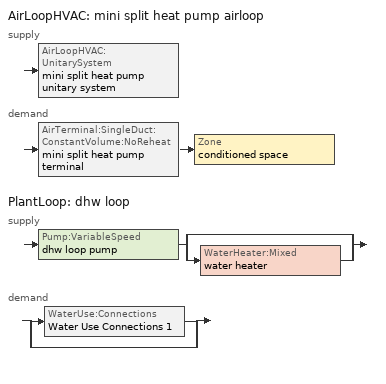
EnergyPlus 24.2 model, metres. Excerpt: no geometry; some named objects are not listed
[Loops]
AirLoopHVAC 'mini split heat pump airloop'
 supply: AirLoopHVAC:UnitarySystem 'mini split heat pump unitary system'
 demand: AirTerminal:SingleDuct:ConstantVolume:NoReheat 'mini split heat pump terminal' > Zone 'conditioned space'
PlantLoop 'dhw loop'
 supply: Pump:VariableSpeed 'dhw loop pump' > split
  | bypass
  | WaterHeater:Mixed 'water heater'
 demand: split
  | WaterUse:Connections 'Water Use Connections 1'
  | bypass
[ZoneControl:Thermostat]
conditioned space Thermostat: Zone or ZoneList=conditioned space; Control Type Schedule=conditioned space Thermostat Schedule; Control 1=conditioned space temperature setpoint; Temperature Difference Between Cutout And Setpoint {deltaC}=0
[ThermostatSetpoint:DualSetpoint]
conditioned space temperature setpoint: Heating Setpoint Temperature Schedule=heating setpoint; Cooling Setpoint Temperature Schedule=cooling setpoint
[AirLoopHVAC:UnitarySystem] Control Type=Load; Controlling Zone or Thermostat Location=conditioned space; Dehumidification Control Type=None; Availability Schedule=Always On Discrete; Fan Placement=BlowThrough; DX Heating Coil Sizing Ratio=1; Use DOAS DX Cooling Coil=No; Minimum Supply Air Temperature {C}=2; Latent Load Control=SensibleOnlyLoadControl; Heating Supply Air Flow Rate Method=SupplyAirFlowRate; No Load Supply Air Flow Rate Method=SupplyAirFlowRate; No Load Supply Air Flow Rate {m3/s}=0; No Load Supply Air Flow Rate Control Set To Low Speed=Yes; Maximum Supply Air Temperature {C}=48.8889; Maximum Outdoor Dry-Bulb Temperature for Supplemental Heater Operation {C}=21; Ancillary On-Cycle Electric Power {W}=0; Ancillary Off-Cycle Electric Power {W}=0
Name | Supply Fan | Supply Air Fan Operating Mode Schedule | Heating Coil | Cooling Supply Air Flow Rate Method | Heating Supply Air Flow Rate {m3/s} | Cooling Coil | Cooling Supply Air Flow Rate {m3/s} | Design Specification Multispeed Object
unit heater unitary system | unit heater supply fan | unit heater auto fan schedule | unit heater htg coil | None | 0.00141584
mini split heat pump unitary system | mini split heat pump supply fan | mini split heat pump auto fan schedule | mini split heat pump htg coil | SupplyAirFlowRate | 0.235974 | mini split heat pump clg coil | 0.235974 | Unitary System Performance Multispeed 1
[Fan:SystemModel] Availability Schedule=Always On Discrete; Speed Control Method=Discrete; Electric Power Minimum Flow Rate Fraction=0.2; Design Pressure Rise {Pa}=500; Motor Efficiency=1; Motor In Air Stream Fraction=1; Design Electric Power Consumption {W}=Autosize; Design Power Sizing Method=PowerPerFlow; Electric Power Per Unit Flow Rate Per Unit Pressure {W/((m3/s)-Pa)}=1.66667; Fan Total Efficiency=0.7; Motor Loss Radiative Fraction=0
Name | Design Maximum Air Flow Rate {m3/s} | Electric Power Per Unit Flow Rate {W/(m3/s)} | Number of Speeds | Speed Flow Fraction 1 | Speed Electric Power Fraction 1 | Speed Flow Fraction 2 | Speed Electric Power Fraction 2 | Speed Flow Fraction 3 | Speed Electric Power Fraction 3 | Speed Flow Fraction 4 | Speed Electric Power Fraction 4
unit heater supply fan | 0.00141584 | 1e-06 | 1 | 1 | 1
mini split heat pump supply fan | 0.290608 | 148.322 | 4 | 0.20706 | 0.00888 | 0.252 | 0.016 | 0.812 | 0.53539 | 1 | 1
[Coil:Heating:Fuel]
unit heater htg coil: Availability Schedule=Always On Discrete; Fuel Type=Propane; Burner Efficiency=0.3; Nominal Capacity {W}=0.293071; On Cycle Parasitic Electric Load {W}=0; Off Cycle Parasitic Fuel Load {W}=0
[ZoneHVAC:Baseboard:Convective:Electric]
electric baseboard: Availability Schedule=Always On Discrete; Heating Design Capacity {W}=12931.2; Efficiency=1
[AirTerminal:SingleDuct:ConstantVolume:NoReheat]
mini split heat pump terminal: Availability Schedule=Always On Discrete; Maximum Air Flow Rate {m3/s}=0.235974
[Zone equipment]
conditioned space: unit heater unitary system, electric baseboard, mini split heat pump terminal
[AirLoopHVAC]
mini split heat pump airloop: Design Supply Air Flow Rate {m3/s}=0.235974; Design Return Air Flow Fraction of Supply Air Flow=1
[Sizing:System]
mini split heat pump airloop: Type of Load to Size On=Sensible; Design Outdoor Air Flow Rate {m3/s}=Autosize; Central Heating Maximum System Air Flow Ratio=0.3; Preheat Design Temperature {C}=7; Preheat Design Humidity Ratio {kgWater/kgDryAir}=0.008; Precool Design Temperature {C}=12.8; Precool Design Humidity Ratio {kgWater/kgDryAir}=0.008; Central Cooling Design Supply Air Temperature {C}=12.8; Central Heating Design Supply Air Temperature {C}=16.7; Type of Zone Sum to Use=NonCoincident; 100% Outdoor Air in Cooling=Yes; 100% Outdoor Air in Heating=Yes; Central Cooling Design Supply Air Humidity Ratio {kgWater/kgDryAir}=0.0085; Central Heating Design Supply Air Humidity Ratio {kgWater/kgDryAir}=0.008; Cooling Supply Air Flow Rate Method=DesignDay; Cooling Supply Air Flow Rate {m3/s}=0; Cooling Supply Air Flow Rate Per Floor Area {m3/s-m2}=0.00996765; Cooling Fraction of Autosized Cooling Supply Air Flow Rate=1; Cooling Supply Air Flow Rate Per Unit Cooling Capacity {m3/s-W}=3.94755e-05; Heating Supply Air Flow Rate Method=DesignDay; Heating Supply Air Flow Rate {m3/s}=0; Heating Supply Air Flow Rate Per Floor Area {m3/s-m2}=0.00996765; Heating Fraction of Autosized Heating Supply Air Flow Rate=1; Heating Fraction of Autosized Cooling Supply Air Flow Rate=1; Heating Supply Air Flow Rate Per Unit Heating Capacity {m3/s-W}=3.15882e-05; System Outdoor Air Method=ZoneSum; Zone Maximum Outdoor Air Fraction=1; Cooling Design Capacity Method=CoolingDesignCapacity; Cooling Design Capacity {W}=Autosize; Cooling Design Capacity Per Floor Area {W/m2}=234.7; Fraction of Autosized Cooling Design Capacity=1; Heating Design Capacity Method=HeatingDesignCapacity; Heating Design Capacity {W}=Autosize; Heating Design Capacity Per Floor Area {W/m2}=157; Fraction of Autosized Heating Design Capacity=1; Central Cooling Capacity Control Method=OnOff; Occupant Diversity=Autosize
[AvailabilityManager:Scheduled]
mini split heat pump airloop Availability Manager: Schedule=Always On Discrete
[Coil:Heating:DX:MultiSpeed]
mini split heat pump htg coil: Availability Schedule=Always On Discrete; Minimum Outdoor Dry-Bulb Temperature for Compressor Operation {C}=-28.8889; Crankcase Heater Capacity {W}=50; Maximum Outdoor Dry-Bulb Temperature for Crankcase Heater Operation {C}=10; Defrost Energy Input Ratio Function of Temperature Curve=Defrosteir; Maximum Outdoor Dry-Bulb Temperature for Defrost Operation {C}=4.44444; Defrost Strategy=ReverseCycle; Defrost Control=Timed; Defrost Time Period Fraction=0.058333; Resistive Defrost Heater Capacity {W}=AutoSize; Apply Part Load Fraction to Speeds Greater than 1=No; Fuel Type=Electricity; Region number for Calculating HSPF=4; Number of Speeds=2; Speed Gross Rated Heating Capacity 1 {W}=1364.82; Speed Gross Rated Heating COP 1 {W/W}=4.74015; Speed Rated Air Flow Rate 1 {m3/s}=0.0732982; Speed Rated Supply Air Fan Power Per Volume Flow Rate 2017 1 {W/(m3/s)}=773.3; Speed Rated Supply Air Fan Power Per Volume Flow Rate 2023 1 {W/(m3/s)}=934.4; Speed Heating Capacity Function of Temperature Curve Name 1=Heat-CAP-fT1; Speed Heating Capacity Function of Flow Fraction Curve Name 1=Heat-CAP-fFF1; Speed Energy Input Ratio Function of Temperature Curve Name 1=Heat-EIR-fT1; Speed Energy Input Ratio Function of Flow Fraction Curve Name 1=Heat-EIR-fFF1; Speed Part Load Fraction Correlation Curve Name 1=Heat-PLF-fPLR1; Speed Rated Waste Heat Fraction of Power Input 1=0.2; Speed Waste Heat Function of Temperature Curve Name 1=ConstantBiquadratic 1; Speed Gross Rated Heating Capacity 2 {W}=5375.57; Speed Gross Rated Heating COP 2 {W/W}=3.39314; Speed Rated Air Flow Rate 2 {m3/s}=0.290868; Speed Rated Supply Air Fan Power Per Volume Flow Rate 2017 2 {W/(m3/s)}=773.3; Speed Rated Supply Air Fan Power Per Volume Flow Rate 2023 2 {W/(m3/s)}=934.4; Speed Heating Capacity Function of Temperature Curve Name 2=Heat-CAP-fT2; Speed Heating Capacity Function of Flow Fraction Curve Name 2=Heat-CAP-fFF2; Speed Energy Input Ratio Function of Temperature Curve Name 2=Heat-EIR-fT2; Speed Energy Input Ratio Function of Flow Fraction Curve Name 2=Heat-EIR-fFF2; Speed Part Load Fraction Correlation Curve Name 2=Heat-PLF-fPLR2; Speed Rated Waste Heat Fraction of Power Input 2=0.2; Speed Waste Heat Function of Temperature Curve Name 2=ConstantBiquadratic 1
[Coil:Cooling:DX:MultiSpeed]
mini split heat pump clg coil: Availability Schedule=Always On Discrete; Condenser Type=AirCooled; Minimum Outdoor Dry-Bulb Temperature for Compressor Operation {C}=-25; Apply Part Load Fraction to Speeds Greater than 1=No; Apply Latent Degradation to Speeds Greater than 1=No; Crankcase Heater Capacity {W}=50; Maximum Outdoor Dry-Bulb Temperature for Crankcase Heater Operation {C}=10; Basin Heater Capacity {W/K}=0; Basin Heater Setpoint Temperature {C}=2; Fuel Type=Electricity; Number of Speeds=2; Speed Gross Rated Total Cooling Capacity 1 {W}=1122.38; Speed Gross Rated Sensible Heat Ratio 1=0.806404; Speed Gross Rated Cooling COP 1 {W/W}=4.53294; Speed Rated Air Flow Rate 1 {m3/s}=0.0602268; Speed Rated Evaporator Fan Power Per Volume Flow Rate 2017 1 {W/(m3/s)}=773.3; Speed Rated Evaporator Fan Power Per Volume Flow Rate 2023 1 {W/(m3/s)}=934.4; Speed Total Cooling Capacity Function of Temperature Curve Name 1=Cool-CAP-fT1; Speed Total Cooling Capacity Function of Flow Fraction Curve Name 1=Cool-CAP-fFF1; Speed Energy Input Ratio Function of Temperature Curve Name 1=Cool-EIR-fT1; Speed Energy Input Ratio Function of Flow Fraction Curve Name 1=Cool-EIR-fFF1; Speed Part Load Fraction Correlation Curve Name 1=Cool-PLF-fPLR1; Speed Nominal Time for Condensate Removal to Begin 1 {s}=1000; Speed Ratio of Initial Moisture Evaporation Rate and Steady State Latent Capacity 1=1.5; Speed Maximum Cycling Rate 1 {cycles/hr}=3; Speed Latent Capacity Time Constant 1 {s}=45; Speed Rated Waste Heat Fraction of Power Input 1=0.2; Speed Waste Heat Function of Temperature Curve Name 1=ConstantBiquadratic; Speed Evaporative Condenser Effectiveness 1=0.9; Speed Evaporative Condenser Air Flow Rate 1 {m3/s}=AutoSize; Speed Rated Evaporative Condenser Pump Power Consumption 1 {W}=AutoSize; Speed Gross Rated Total Cooling Capacity 2 {W}=4423.09; Speed Gross Rated Sensible Heat Ratio 2=0.759942; Speed Gross Rated Cooling COP 2 {W/W}=3.26937; Speed Rated Air Flow Rate 2 {m3/s}=0.236185; Speed Rated Evaporator Fan Power Per Volume Flow Rate 2017 2 {W/(m3/s)}=773.3; Speed Rated Evaporator Fan Power Per Volume Flow Rate 2023 2 {W/(m3/s)}=934.4; Speed Total Cooling Capacity Function of Temperature Curve Name 2=Cool-CAP-fT2; Speed Total Cooling Capacity Function of Flow Fraction Curve Name 2=Cool-CAP-fFF2; Speed Energy Input Ratio Function of Temperature Curve Name 2=Cool-EIR-fT2; Speed Energy Input Ratio Function of Flow Fraction Curve Name 2=Cool-EIR-fFF2; Speed Part Load Fraction Correlation Curve Name 2=Cool-PLF-fPLR2; Speed Nominal Time for Condensate Removal to Begin 2 {s}=1000; Speed Ratio of Initial Moisture Evaporation Rate and Steady State Latent Capacity 2=1.5; Speed Maximum Cycling Rate 2 {cycles/hr}=3; Speed Latent Capacity Time Constant 2 {s}=45; Speed Rated Waste Heat Fraction of Power Input 2=0.2; Speed Waste Heat Function of Temperature Curve Name 2=ConstantBiquadratic; Speed Evaporative Condenser Effectiveness 2=0.9; Speed Evaporative Condenser Air Flow Rate 2 {m3/s}=AutoSize; Speed Rated Evaporative Condenser Pump Power Consumption 2 {W}=AutoSize
[UnitarySystemPerformance:Multispeed]
Unitary System Performance Multispeed 1: Number of Speeds for Heating=2; Number of Speeds for Cooling=2; Single Mode Operation=No; No Load Supply Air Flow Rate Ratio=1; Heating Speed Supply Air Flow Ratio 1=0.310345; Cooling Speed Supply Air Flow Ratio 1=0.255; Heating Speed Supply Air Flow Ratio 2=1.23153; Cooling Speed Supply Air Flow Ratio 2=1
[PlantLoop]
dhw loop: Fluid Type=Water; Plant Equipment Operation Scheme=dhw loop Operation Schemes; Maximum Loop Temperature {C}=100; Minimum Loop Temperature {C}=0; Maximum Loop Flow Rate {m3/s}=0.01; Minimum Loop Flow Rate {m3/s}=0; Plant Loop Volume {m3}=0.003; Load Distribution Scheme=Optimal; Plant Loop Demand Calculation Scheme=SingleSetpoint; Common Pipe Simulation=None
[Sizing:Plant]
dhw loop: Loop Type=Heating; Design Loop Exit Temperature {C}=56; Loop Design Temperature Difference {deltaC}=5.55556; Sizing Option=NonCoincident; Zone Timesteps in Averaging Window=1; Coincident Sizing Factor Mode=None
[Pump:VariableSpeed]
dhw loop pump: Design Maximum Flow Rate {m3/s}=0.01; Design Pump Head {Pa}=1; Design Power Consumption {W}=0; Motor Efficiency=0.85; Fraction of Motor Inefficiencies to Fluid Stream=0; Coefficient 1 of the Part Load Performance Curve=0; Coefficient 2 of the Part Load Performance Curve=1; Coefficient 3 of the Part Load Performance Curve=0; Coefficient 4 of the Part Load Performance Curve=0; Design Minimum Flow Rate {m3/s}=0; Pump Control Type=Intermittent; Skin Loss Radiative Fraction=0.5; Design Power Sizing Method=PowerPerFlowPerPressure; Design Electric Power per Unit Flow Rate {W/(m3/s)}=348701.1; Design Shaft Power per Unit Flow Rate per Unit Head {W/((m3/s)-Pa)}=1.28205; Design Minimum Flow Rate Fraction=0
[WaterHeater:Mixed]
water heater: Tank Volume {m3}=0.136275; Setpoint Temperature Schedule=water heater setpoint; Deadband Temperature Difference {deltaC}=2; Maximum Temperature Limit {C}=99; Heater Control Type=Cycle; Heater Maximum Capacity {W}=5500.06; Heater Minimum Capacity {W}=0; Heater Ignition Minimum Flow Rate {m3/s}=0; Heater Ignition Delay {s}=0; Heater Fuel Type=Electricity; Heater Thermal Efficiency=1; Off Cycle Parasitic Fuel Consumption Rate {W}=0; Off Cycle Parasitic Fuel Type=Electricity; Off Cycle Parasitic Heat Fraction to Tank=0; On Cycle Parasitic Fuel Consumption Rate {W}=0; On Cycle Parasitic Fuel Type=Electricity; On Cycle Parasitic Heat Fraction to Tank=0; Ambient Temperature Indicator=Zone; Ambient Temperature Zone=conditioned space; Off Cycle Loss Coefficient to Ambient Temperature {W/K}=2.89744; Off Cycle Loss Fraction to Zone=1; On Cycle Loss Coefficient to Ambient Temperature {W/K}=2.89744; On Cycle Loss Fraction to Zone=1; Use Side Effectiveness=1; Source Side Effectiveness=1; Use Side Design Flow Rate {m3/s}=Autosize; Source Side Design Flow Rate {m3/s}=Autosize; Indirect Water Heating Recovery Time {hr}=1.5; Source Side Flow Control Mode=IndirectHeatPrimarySetpoint
[WaterHeater:Sizing]
water heater: Design Mode=PeakDraw; Time Storage Can Meet Peak Draw {hr}=0.538503; Time for Tank Recovery {hr}=0; Nominal Tank Volume for Autosizing Plant Connections {m3}=1
[SetpointManager:Scheduled]
Setpoint Manager Scheduled 1: Control Variable=Temperature; Schedule=dhw temp
[WaterUse:Connections]
Water Use Connections 1: Drain Water Heat Exchanger Type=None; Drain Water Heat Exchanger Destination=Plant; Water Use Equipment Name 1=dhw fixtures; Water Use Equipment Name 2=dhw distribution waste; Water Use Equipment Name 3=clothes washer; Water Use Equipment Name 4=dishwasher
[WaterUse:Equipment]
Name | Peak Flow Rate {m3/s} | Flow Rate Fraction Schedule | Target Temperature Schedule
dhw fixtures | 4.44181e-06 | dhw fixtures schedule | mixed water temperature schedule
dhw distribution waste | 1.34657e-06 | dhw fixtures schedule | mixed water temperature schedule
clothes washer | 9.69919e-07 | clothes washer schedule
dishwasher | 2.90872e-07 | dishwasher schedule
[PlantEquipmentOperationSchemes]
dhw loop Operation Schemes: Control Scheme Object Type 1=PlantEquipmentOperation:HeatingLoad; Control Scheme Name 1=dhw loop Heating Operation Scheme; Control Scheme Schedule Name 1=Always On Discrete
[PlantEquipmentOperation:HeatingLoad]
dhw loop Heating Operation Scheme: Load Range Lower Limit 1 {W}=0; Load Range Upper Limit 1 {W}=1000000000; Range Equipment List Name 1=dhw loop Heating Equipment List
[PlantEquipmentList]
dhw loop Heating Equipment List: WaterHeater:Mixed, water heater
[EnergyManagementSystem:GlobalVariable]
infil_program_Qfan
infil_program_Qinf
mini_split_heat_pump_airloop_Fan_RTF
natural_vent_program_Qnv
natural_vent_program_Qwhf
[EnergyManagementSystem:InternalVariable]
mini_split_heat_pump_airloop_max_sup_fan_mfr: Internal Data Index Key=mini split heat pump supply fan; Internal Data Type=Fan Maximum Mass Flow Rate
[EnergyManagementSystem:Sensor]
Name | Output:Variable or Output:Meter Index Key | Output:Variable or Output:Meter
airflow_gain | infil flow | Infiltration Sensible Heat Gain Energy
airflow_gain_1 | natural vent flow | Infiltration Sensible Heat Gain Energy
airflow_gain_2 | whole house fan flow | Infiltration Sensible Heat Gain Energy
airflow_loss | infil flow | Infiltration Sensible Heat Loss Energy
airflow_loss_1 | natural vent flow | Infiltration Sensible Heat Loss Energy
airflow_loss_2 | whole house fan flow | Infiltration Sensible Heat Loss Energy
clg_load_cond |  | Cooling:EnergyTransfer:Zone:CONDITIONED SPACE
clg_sp_s; clg_sp_s_1 | cooling setpoint | Schedule Value
clothes_dryer_exhaust_0_sch_s | clothes dryer exhaust 0 schedule | Schedule Value
conditioned_space_clg_unmet_s | conditioned space | Zone Cooling Setpoint Not Met Time
conditioned_space_htg_unmet_s | conditioned space | Zone Heating Setpoint Not Met Time
cool_season | cooling season schedule | Schedule Value
dhw_loss | water heater | Water Heater Heat Loss Energy
dhw_rtf | water heater | Water Heater Runtime Fraction
fridge_tin_s; tin_s; tin_s_1 | conditioned space | Zone Mean Air Temperature
htg_load_cond |  | Heating:EnergyTransfer:Zone:CONDITIONED SPACE
htg_sp_s; htg_sp_s_1 | heating setpoint | Schedule Value
ig_ee_conv | clothes dryer | Electric Equipment Convective Heating Energy
ig_ee_conv_1 | clothes washer | Electric Equipment Convective Heating Energy
ig_ee_conv_2 | cooking range | Electric Equipment Convective Heating Energy
ig_ee_conv_3 | dishwasher | Electric Equipment Convective Heating Energy
ig_ee_conv_4 | fridge | Electric Equipment Convective Heating Energy
ig_ee_conv_5 | misc plug loads | Electric Equipment Convective Heating Energy
ig_ee_conv_6 | whole house fan | Electric Equipment Convective Heating Energy
ig_ee_rad | clothes dryer | Electric Equipment Radiant Heating Energy
ig_ee_rad_1 | clothes washer | Electric Equipment Radiant Heating Energy
ig_ee_rad_2 | cooking range | Electric Equipment Radiant Heating Energy
ig_ee_rad_3 | dishwasher | Electric Equipment Radiant Heating Energy
ig_ee_rad_4 | fridge | Electric Equipment Radiant Heating Energy
ig_ee_rad_5 | misc plug loads | Electric Equipment Radiant Heating Energy
ig_ee_rad_6 | whole house fan | Electric Equipment Radiant Heating Energy
ig_lgt_conv | interior lighting | Lights Convective Heating Energy
ig_lgt_rad | interior lighting | Lights Radiant Heating Energy
ig_lgt_vis | interior lighting | Lights Visible Radiation Heating Energy
ig_oe_conv | clothes dryer 1 | Other Equipment Convective Heating Energy
ig_oe_conv_1 | cooking range 1 | Other Equipment Convective Heating Energy
ig_oe_conv_2 | general water use latent | Other Equipment Convective Heating Energy
ig_oe_conv_3 | general water use sensible | Other Equipment Convective Heating Energy
ig_oe_conv_4 | water heater energy adjustment1 | Other Equipment Convective Heating Energy
ig_oe_rad | clothes dryer 1 | Other Equipment Radiant Heating Energy
ig_oe_rad_1 | cooking range 1 | Other Equipment Radiant Heating Energy
ig_oe_rad_2 | general water use latent | Other Equipment Radiant Heating Energy
ig_oe_rad_3 | general water use sensible | Other Equipment Radiant Heating Energy
ig_oe_rad_4 | water heater energy adjustment1 | Other Equipment Radiant Heating Energy
ig_ppl_conv | occupants | People Convective Heating Energy
ig_ppl_rad | occupants | People Radiant Heating Energy
im_conv | furniture mass conditioned space 1 | Surface Inside Face Convection Heat Gain Energy
im_conv_1 | partition wall mass | Surface Inside Face Convection Heat Gain Energy
im_ig | furniture mass conditioned space 1 | Surface Inside Face Internal Gains Radiation Heat Gain Energy
im_ig_1 | partition wall mass | Surface Inside Face Internal Gains Radiation Heat Gain Energy
im_lgt | furniture mass conditioned space 1 | Surface Inside Face Lights Radiation Heat Gain Energy
im_lgt_1 | partition wall mass | Surface Inside Face Lights Radiation Heat Gain Energy
im_sol | furniture mass conditioned space 1 | Surface Inside Face Solar Radiation Heat Gain Energy
im_sol_1 | partition wall mass | Surface Inside Face Solar Radiation Heat Gain Energy
im_surf | furniture mass conditioned space 1 | Surface Inside Face Net Surface Thermal Radiation Heat Gain Energy
im_surf_1 | partition wall mass | Surface Inside Face Net Surface Thermal Radiation Heat Gain Energy
mech_vent_bath_fan_0_sch_s | mech vent bath fan 0 schedule | Schedule Value
mech_vent_range_fan_0_sch_s | mech vent range fan 0 schedule | Schedule Value
mini_split_heat_pump_airloop_Fan_RTF_s | mini split heat pump supply fan | Fan Runtime Fraction Speed 1
mini_split_heat_pump_airloop_Fan_RTF_s_1 | mini split heat pump supply fan | Fan Runtime Fraction Speed 2
mini_split_heat_pump_airloop_Fan_RTF_s_2 | mini split heat pump supply fan | Fan Runtime Fraction Speed 3
mini_split_heat_pump_airloop_Fan_RTF_s_3 | mini split heat pump supply fan | Fan Runtime Fraction Speed 4
mini_split_heat_pump_clg_coil_s | mini split heat pump clg coil | Cooling Coil Total Cooling Energy
mini_split_heat_pump_htg_coil_s | mini split heat pump htg coil | Heating Coil Heating Energy
mini_split_heat_pump_supply_fan_s | mini split heat pump supply fan | Fan Electricity Energy
mv_conv | mech vent bath fan 0 | Electric Equipment Convective Heating Energy
mv_conv_1 | mech vent house fan | Electric Equipment Convective Heating Energy
mv_conv_2 | mech vent house fan cfis | Electric Equipment Convective Heating Energy
mv_conv_3 | mech vent range fan 0 | Electric Equipment Convective Heating Energy
mv_conv_4 | mech vent house fan latent load | Other Equipment Convective Heating Energy
mv_conv_5 | mech vent house fan sensible load | Other Equipment Convective Heating Energy
mv_rad | mech vent bath fan 0 | Electric Equipment Radiant Heating Energy
mv_rad_1 | mech vent house fan | Electric Equipment Radiant Heating Energy
mv_rad_2 | mech vent house fan cfis | Electric Equipment Radiant Heating Energy
mv_rad_3 | mech vent range fan 0 | Electric Equipment Radiant Heating Energy
mv_rad_4 | mech vent house fan latent load | Other Equipment Radiant Heating Energy
mv_rad_5 | mech vent house fan sensible load | Other Equipment Radiant Heating Energy
natural_vent_s | natural vent schedule | Schedule Value
out_pb_s |  | Site Outdoor Air Barometric Pressure
out_wt_s |  | Site Outdoor Air Humidity Ratio
site_vw_s |  | Site Wind Speed
ss_back_out | Window1 | Surface Window Shortwave from Zone Back Out Window Heat Transfer Rate
ss_back_out_1 | Window10 | Surface Window Shortwave from Zone Back Out Window Heat Transfer Rate
ss_back_out_2 | Window2 | Surface Window Shortwave from Zone Back Out Window Heat Transfer Rate
ss_back_out_3 | Window3 | Surface Window Shortwave from Zone Back Out Window Heat Transfer Rate
ss_back_out_4 | Window5 | Surface Window Shortwave from Zone Back Out Window Heat Transfer Rate
ss_back_out_5 | Window6 | Surface Window Shortwave from Zone Back Out Window Heat Transfer Rate
ss_back_out_6 | Window7 | Surface Window Shortwave from Zone Back Out Window Heat Transfer Rate
ss_back_out_7 | Window8 | Surface Window Shortwave from Zone Back Out Window Heat Transfer Rate
ss_back_out_8 | Window9 | Surface Window Shortwave from Zone Back Out Window Heat Transfer Rate
ss_conv | Door1 | Surface Inside Face Convection Heat Gain Energy
ss_conv_1 | Window1 | Surface Inside Face Convection Heat Gain Energy
ss_conv_2 | Window10 | Surface Inside Face Convection Heat Gain Energy
ss_conv_3 | Window2 | Surface Inside Face Convection Heat Gain Energy
ss_conv_4 | Window3 | Surface Inside Face Convection Heat Gain Energy
ss_conv_5 | Window5 | Surface Inside Face Convection Heat Gain Energy
ss_conv_6 | Window6 | Surface Inside Face Convection Heat Gain Energy
ss_conv_7 | Window7 | Surface Inside Face Convection Heat Gain Energy
ss_conv_8 | Window8 | Surface Inside Face Convection Heat Gain Energy
ss_conv_9 | Window9 | Surface Inside Face Convection Heat Gain Energy
ss_ig | Door1 | Surface Inside Face Internal Gains Radiation Heat Gain Energy
ss_ig_1 | Window1 | Surface Inside Face Internal Gains Radiation Heat Gain Energy
ss_ig_2 | Window10 | Surface Inside Face Internal Gains Radiation Heat Gain Energy
ss_ig_3 | Window2 | Surface Inside Face Internal Gains Radiation Heat Gain Energy
ss_ig_4 | Window3 | Surface Inside Face Internal Gains Radiation Heat Gain Energy
ss_ig_5 | Window5 | Surface Inside Face Internal Gains Radiation Heat Gain Energy
ss_ig_6 | Window6 | Surface Inside Face Internal Gains Radiation Heat Gain Energy
ss_ig_7 | Window7 | Surface Inside Face Internal Gains Radiation Heat Gain Energy
ss_ig_8 | Window8 | Surface Inside Face Internal Gains Radiation Heat Gain Energy
ss_ig_9 | Window9 | Surface Inside Face Internal Gains Radiation Heat Gain Energy
ss_lgt | Door1 | Surface Inside Face Lights Radiation Heat Gain Energy
ss_sol | Door1 | Surface Inside Face Solar Radiation Heat Gain Energy
ss_surf | Door1 | Surface Inside Face Net Surface Thermal Radiation Heat Gain Energy
ss_surf_1 | Window1 | Surface Inside Face Net Surface Thermal Radiation Heat Gain Energy
ss_surf_2 | Window10 | Surface Inside Face Net Surface Thermal Radiation Heat Gain Energy
ss_surf_3 | Window2 | Surface Inside Face Net Surface Thermal Radiation Heat Gain Energy
ss_surf_4 | Window3 | Surface Inside Face Net Surface Thermal Radiation Heat Gain Energy
ss_surf_5 | Window5 | Surface Inside Face Net Surface Thermal Radiation Heat Gain Energy
ss_surf_6 | Window6 | Surface Inside Face Net Surface Thermal Radiation Heat Gain Energy
ss_surf_7 | Window7 | Surface Inside Face Net Surface Thermal Radiation Heat Gain Energy
ss_surf_8 | Window8 | Surface Inside Face Net Surface Thermal Radiation Heat Gain Energy
ss_surf_9 | Window9 | Surface Inside Face Net Surface Thermal Radiation Heat Gain Energy
ss_trans_in | Window1 | Surface Window Transmitted Solar Radiation Rate
ss_trans_in_1 | Window10 | Surface Window Transmitted Solar Radiation Rate
ss_trans_in_2 | Window2 | Surface Window Transmitted Solar Radiation Rate
ss_trans_in_3 | Window3 | Surface Window Transmitted Solar Radiation Rate
ss_trans_in_4 | Window5 | Surface Window Transmitted Solar Radiation Rate
ss_trans_in_5 | Window6 | Surface Window Transmitted Solar Radiation Rate
ss_trans_in_6 | Window7 | Surface Window Transmitted Solar Radiation Rate
ss_trans_in_7 | Window8 | Surface Window Transmitted Solar Radiation Rate
ss_trans_in_8 | Window9 | Surface Window Transmitted Solar Radiation Rate
ss_trans_out | Window1 | Surface Inside Face Initial Transmitted Diffuse Transmitted Out Window Solar Radiation Rate
ss_trans_out_1 | Window10 | Surface Inside Face Initial Transmitted Diffuse Transmitted Out Window Solar Radiation Rate
ss_trans_out_2 | Window2 | Surface Inside Face Initial Transmitted Diffuse Transmitted Out Window Solar Radiation Rate
ss_trans_out_3 | Window3 | Surface Inside Face Initial Transmitted Diffuse Transmitted Out Window Solar Radiation Rate
ss_trans_out_4 | Window5 | Surface Inside Face Initial Transmitted Diffuse Transmitted Out Window Solar Radiation Rate
ss_trans_out_5 | Window6 | Surface Inside Face Initial Transmitted Diffuse Transmitted Out Window Solar Radiation Rate
ss_trans_out_6 | Window7 | Surface Inside Face Initial Transmitted Diffuse Transmitted Out Window Solar Radiation Rate
ss_trans_out_7 | Window8 | Surface Inside Face Initial Transmitted Diffuse Transmitted Out Window Solar Radiation Rate
ss_trans_out_8 | Window9 | Surface Inside Face Initial Transmitted Diffuse Transmitted Out Window Solar Radiation Rate
s_conv | Floor1 | Surface Inside Face Convection Heat Gain Energy
s_conv_1 | inferred conditioned ceiling | Surface Inside Face Convection Heat Gain Energy
s_conv_10 | Wall2:270 | Surface Inside Face Convection Heat Gain Energy
s_conv_11 | Wall2:90 | Surface Inside Face Convection Heat Gain Energy
s_conv_2 | inferred conditioned floor | Surface Inside Face Convection Heat Gain Energy
s_conv_3 | Slab1 | Surface Inside Face Convection Heat Gain Energy
s_conv_4 | Wall1:0 | Surface Inside Face Convection Heat Gain Energy
s_conv_5 | Wall1:180 | Surface Inside Face Convection Heat Gain Energy
s_conv_6 | Wall1:270 | Surface Inside Face Convection Heat Gain Energy
s_conv_7 | Wall1:90 | Surface Inside Face Convection Heat Gain Energy
s_conv_8 | Wall2:0 | Surface Inside Face Convection Heat Gain Energy
s_conv_9 | Wall2:180 | Surface Inside Face Convection Heat Gain Energy
s_ig | Floor1 | Surface Inside Face Internal Gains Radiation Heat Gain Energy
s_ig_1 | inferred conditioned ceiling | Surface Inside Face Internal Gains Radiation Heat Gain Energy
s_ig_10 | Wall2:270 | Surface Inside Face Internal Gains Radiation Heat Gain Energy
s_ig_11 | Wall2:90 | Surface Inside Face Internal Gains Radiation Heat Gain Energy
s_ig_2 | inferred conditioned floor | Surface Inside Face Internal Gains Radiation Heat Gain Energy
s_ig_3 | Slab1 | Surface Inside Face Internal Gains Radiation Heat Gain Energy
s_ig_4 | Wall1:0 | Surface Inside Face Internal Gains Radiation Heat Gain Energy
s_ig_5 | Wall1:180 | Surface Inside Face Internal Gains Radiation Heat Gain Energy
s_ig_6 | Wall1:270 | Surface Inside Face Internal Gains Radiation Heat Gain Energy
s_ig_7 | Wall1:90 | Surface Inside Face Internal Gains Radiation Heat Gain Energy
s_ig_8 | Wall2:0 | Surface Inside Face Internal Gains Radiation Heat Gain Energy
s_ig_9 | Wall2:180 | Surface Inside Face Internal Gains Radiation Heat Gain Energy
s_lgt | Floor1 | Surface Inside Face Lights Radiation Heat Gain Energy
s_lgt_1 | inferred conditioned ceiling | Surface Inside Face Lights Radiation Heat Gain Energy
s_lgt_10 | Wall2:270 | Surface Inside Face Lights Radiation Heat Gain Energy
s_lgt_11 | Wall2:90 | Surface Inside Face Lights Radiation Heat Gain Energy
s_lgt_2 | inferred conditioned floor | Surface Inside Face Lights Radiation Heat Gain Energy
s_lgt_3 | Slab1 | Surface Inside Face Lights Radiation Heat Gain Energy
s_lgt_4 | Wall1:0 | Surface Inside Face Lights Radiation Heat Gain Energy
s_lgt_5 | Wall1:180 | Surface Inside Face Lights Radiation Heat Gain Energy
s_lgt_6 | Wall1:270 | Surface Inside Face Lights Radiation Heat Gain Energy
s_lgt_7 | Wall1:90 | Surface Inside Face Lights Radiation Heat Gain Energy
s_lgt_8 | Wall2:0 | Surface Inside Face Lights Radiation Heat Gain Energy
s_lgt_9 | Wall2:180 | Surface Inside Face Lights Radiation Heat Gain Energy
s_sol | Floor1 | Surface Inside Face Solar Radiation Heat Gain Energy
s_sol_1 | inferred conditioned ceiling | Surface Inside Face Solar Radiation Heat Gain Energy
s_sol_10 | Wall2:270 | Surface Inside Face Solar Radiation Heat Gain Energy
s_sol_11 | Wall2:90 | Surface Inside Face Solar Radiation Heat Gain Energy
s_sol_2 | inferred conditioned floor | Surface Inside Face Solar Radiation Heat Gain Energy
s_sol_3 | Slab1 | Surface Inside Face Solar Radiation Heat Gain Energy
s_sol_4 | Wall1:0 | Surface Inside Face Solar Radiation Heat Gain Energy
s_sol_5 | Wall1:180 | Surface Inside Face Solar Radiation Heat Gain Energy
s_sol_6 | Wall1:270 | Surface Inside Face Solar Radiation Heat Gain Energy
s_sol_7 | Wall1:90 | Surface Inside Face Solar Radiation Heat Gain Energy
s_sol_8 | Wall2:0 | Surface Inside Face Solar Radiation Heat Gain Energy
s_sol_9 | Wall2:180 | Surface Inside Face Solar Radiation Heat Gain Energy
s_surf | Floor1 | Surface Inside Face Net Surface Thermal Radiation Heat Gain Energy
s_surf_1 | inferred conditioned ceiling | Surface Inside Face Net Surface Thermal Radiation Heat Gain Energy
s_surf_10 | Wall2:270 | Surface Inside Face Net Surface Thermal Radiation Heat Gain Energy
s_surf_11 | Wall2:90 | Surface Inside Face Net Surface Thermal Radiation Heat Gain Energy
s_surf_2 | inferred conditioned floor | Surface Inside Face Net Surface Thermal Radiation Heat Gain Energy
s_surf_3 | Slab1 | Surface Inside Face Net Surface Thermal Radiation Heat Gain Energy
s_surf_4 | Wall1:0 | Surface Inside Face Net Surface Thermal Radiation Heat Gain Energy
s_surf_5 | Wall1:180 | Surface Inside Face Net Surface Thermal Radiation Heat Gain Energy
s_surf_6 | Wall1:270 | Surface Inside Face Net Surface Thermal Radiation Heat Gain Energy
s_surf_7 | Wall1:90 | Surface Inside Face Net Surface Thermal Radiation Heat Gain Energy
s_surf_8 | Wall2:0 | Surface Inside Face Net Surface Thermal Radiation Heat Gain Energy
s_surf_9 | Wall2:180 | Surface Inside Face Net Surface Thermal Radiation Heat Gain Energy
tout_db; tout_db_1 | Environment | Site Outdoor Air Drybulb Temperature
tout_s | conditioned space | Zone Outdoor Air Drybulb Temperature
unit_heater_htg_coil_s | unit heater htg coil | Heating Coil Heating Energy
unit_heater_supply_fan_s | unit heater supply fan | Fan Electricity Energy
water_heater_energy | water heater | Water Heater Electricity Rate
water_heater_off_cycle_parasitic | water heater | Water Heater Off Cycle Parasitic Electricity Rate
water_heater_on_cycle_parasitic | water heater | Water Heater On Cycle Parasitic Electricity Rate
win_s | conditioned space | Zone Air Humidity Ratio
[EnergyManagementSystem:Actuator]
Name | Actuated Component Unique | Actuated Component Type | Actuated Component Control Type
fridge_schedule_act | fridge schedule | Schedule:Constant | Schedule Value
infil_flow_act | infil flow | Zone Infiltration | Air Exchange Flow Rate
mech_vent_house_fan_cfis_act | mech vent house fan cfis | ElectricEquipment | Electricity Rate
mech_vent_house_fan_latent_load_act | mech vent house fan latent load | OtherEquipment | Power Level
mech_vent_house_fan_sensible_load_act | mech vent house fan sensible load | OtherEquipment | Power Level
mini_split_heat_pump_supply_fan_pressure_rise_act | mini split heat pump supply fan | Fan | Fan Pressure Rise
mini_split_heat_pump_supply_fan_total_efficiency_act | mini split heat pump supply fan | Fan | Fan Total Efficiency
natural_vent_flow_act | natural vent flow | Zone Infiltration | Air Exchange Flow Rate
Sequential_Fraction_Schedule_2_act | Sequential Fraction Schedule 2 | Schedule:Constant | Schedule Value
water_heater_ec_adj_act | water heater energy adjustment1 | OtherEquipment | Power Level
whole_house_fan_act | whole house fan | ElectricEquipment | Electricity Rate
whole_house_fan_flow_act | whole house fan flow | Zone Infiltration | Air Exchange Flow Rate
whole_house_fan_mix_act | whole house fan mix | ZoneMixing | Air Exchange Flow Rate
[EnergyManagementSystem:Program]
component_loads_program: Set loads_htg_walls = 0; Set loads_htg_rim_joists = 0; Set loads_htg_foundation_walls = 0; Set loads_htg_floors = 0; Set loads_htg_slabs = 0; Set loads_htg_ceilings = 0; Set loads_htg_roofs = 0; Set loads_htg_windows_conduction = 0; Set loads_htg_windows_solar = 0; Set loads_htg_doors = 0; Set loads_htg_skylights_conduction = 0; Set loads_htg_skylights_solar = 0; Set loads_htg_internal_mass = 0; Set loads_htg_intgains = 0; Set loads_htg_lighting = 0; Set loads_htg_infil = 0; Set loads_htg_mechvent = 0; Set loads_htg_natvent = 0; Set loads_htg_whf = 0; Set loads_htg_ducts = 0; Set loads_clg_walls = 0; Set loads_clg_rim_joists = 0; Set loads_clg_foundation_walls = 0; Set loads_clg_floors = 0; Set loads_clg_slabs = 0; Set loads_clg_ceilings = 0; Set loads_clg_roofs = 0; Set loads_clg_windows_conduction = 0; Set loads_clg_windows_solar = 0; Set loads_clg_doors = 0; Set loads_clg_skylights_conduction = 0; Set loads_clg_skylights_solar = 0; Set loads_clg_internal_mass = 0; Set loads_clg_intgains = 0; Set loads_clg_lighting = 0; Set loads_clg_infil = 0; Set loads_clg_mechvent = 0; Set loads_clg_natvent = 0; Set loads_clg_whf = 0; Set loads_clg_ducts = 0; Set hr_walls = 0; Set hr_walls = hr_walls + s_conv_4 + s_ig_4 + s_sol_4 + s_lgt_4 + s_surf_4; Set hr_walls = hr_walls + s_conv_5 + s_ig_5 + s_sol_5 + s_lgt_5 + s_surf_5; Set hr_walls = hr_walls + s_conv_6 + s_ig_6 + s_sol_6 + s_lgt_6 + s_surf_6; Set hr_walls = hr_walls + s_conv_7 + s_ig_7 + s_sol_7 + s_lgt_7 + s_surf_7; Set hr_walls = hr_walls + s_conv_8 + s_ig_8 + s_sol_8 + s_lgt_8 + s_surf_8; Set hr_walls = hr_walls + s_conv_9 + s_ig_9 + s_sol_9 + s_lgt_9 + s_surf_9; Set hr_walls = hr_walls + s_conv_10 + s_ig_10 + s_sol_10 + s_lgt_10 + s_surf_10; Set hr_walls = hr_walls + s_conv_11 + s_ig_11 + s_sol_11 + s_lgt_11 + s_surf_11; Set hr_rim_joists = 0; Set hr_foundation_walls = 0; Set hr_floors = 0; Set hr_slabs = 0; Set hr_slabs = hr_slabs + s_conv_3 + s_ig_3 + s_sol_3 + s_lgt_3 + s_surf_3; Set hr_ceilings = 0; Set hr_ceilings = hr_ceilings + s_conv + s_ig + s_sol + s_lgt + s_surf; Set hr_roofs = 0; Set hr_windows_conduction = 0; Set hr_windows_conduction = hr_windows_conduction + ss_conv_1; Set hr_windows_conduction = hr_windows_conduction + ss_ig_1; Set hr_windows_conduction = hr_windows_conduction + ss_surf_1; Set hr_windows_conduction = hr_windows_conduction + ss_conv_2; Set hr_windows_conduction = hr_windows_conduction + ss_ig_2; Set hr_windows_conduction = hr_windows_conduction + ss_surf_2; Set hr_windows_conduction = hr_windows_conduction + ss_conv_3; Set hr_windows_conduction = hr_windows_conduction + ss_ig_3; Set hr_windows_conduction = hr_windows_conduction + ss_surf_3; Set hr_windows_conduction = hr_windows_conduction + ss_conv_4; Set hr_windows_conduction = hr_windows_conduction + ss_ig_4; Set hr_windows_conduction = hr_windows_conduction + ss_surf_4; Set hr_windows_conduction = hr_windows_conduction + ss_conv_5; Set hr_windows_conduction = hr_windows_conduction + ss_ig_5; Set hr_windows_conduction = hr_windows_conduction + ss_surf_5; Set hr_windows_conduction = hr_windows_conduction + ss_conv_6; Set hr_windows_conduction = hr_windows_conduction + ss_ig_6; Set hr_windows_conduction = hr_windows_conduction + ss_surf_6; Set hr_windows_conduction = hr_windows_conduction + ss_conv_7; Set hr_windows_conduction = hr_windows_conduction + ss_ig_7; Set hr_windows_conduction = hr_windows_conduction + ss_surf_7; Set hr_windows_conduction = hr_windows_conduction + ss_conv_8; Set hr_windows_conduction = hr_windows_conduction + ss_ig_8; Set hr_windows_conduction = hr_windows_conduction + ss_surf_8; Set hr_windows_conduction = hr_windows_conduction + ss_conv_9; Set hr_windows_conduction = hr_windows_conduction + ss_ig_9; Set hr_windows_conduction = hr_windows_conduction + ss_surf_9; Set hr_windows_solar = 0; Set hr_windows_solar = hr_windows_solar - ss_trans_in * ZoneTimestep * 3600 + ss_back_out * ZoneTimestep * 3600 + ss_trans_out * ZoneTimestep * 3600; Set hr_windows_solar = hr_windows_solar - ss_trans_in_1 * ZoneTimestep * 3600 + ss_back_out_1 * ZoneTimestep * 3600 + ss_trans_out_1 * ZoneTimestep * 3600; Set hr_windows_solar = hr_windows_solar - ss_trans_in_2 * ZoneTimestep * 3600 + ss_back_out_2 * ZoneTimestep * 3600 + ss_trans_out_2 * ZoneTimestep * 3600; Set hr_windows_solar = hr_windows_solar - ss_trans_in_3 * ZoneTimestep * 3600 + ss_back_out_3 * ZoneTimestep * 3600 + ss_trans_out_3 * ZoneTimestep * 3600; Set hr_windows_solar = hr_windows_solar - ss_trans_in_4 * ZoneTimestep * 3600 + ss_back_out_4 * ZoneTimestep * 3600 + ss_trans_out_4 * ZoneTimestep * 3600; Set hr_windows_solar = hr_windows_solar - ss_trans_in_5 * ZoneTimestep * 3600 + ss_back_out_5 * ZoneTimestep * 3600 + ss_trans_out_5 * ZoneTimestep * 3600; Set hr_windows_solar = hr_windows_solar - ss_trans_in_6 * ZoneTimestep * 3600 + ss_back_out_6 * ZoneTimestep * 3600 + ss_trans_out_6 * ZoneTimestep * 3600; Set hr_windows_solar = hr_windows_solar - ss_trans_in_7 * ZoneTimestep * 3600 + ss_back_out_7 * ZoneTimestep * 3600 + ss_trans_out_7 * ZoneTimestep * 3600; Set hr_windows_solar = hr_windows_solar - ss_trans_in_8 * ZoneTimestep * 3600 + ss_back_out_8 * ZoneTimestep * 3600 + ss_trans_out_8 * ZoneTimestep * 3600; Set hr_doors = 0; Set hr_doors = hr_doors + ss_sol; Set hr_doors = hr_doors + ss_lgt; Set hr_doors = hr_doors + ss_conv; Set hr_doors = hr_doors + ss_ig; Set hr_doors = hr_doors + ss_surf; Set hr_skylights_conduction = 0; Set hr_skylights_solar = 0; Set hr_internal_mass = 0; Set hr_internal_mass = hr_internal_mass + s_conv_1 + s_ig_1 + s_sol_1 + s_lgt_1 + s_surf_1; Set hr_internal_mass = hr_internal_mass + s_conv_2 + s_ig_2 + s_sol_2 + s_lgt_2 + s_surf_2; Set hr_internal_mass = hr_internal_mass + im_conv + im_ig + im_sol + im_lgt + im_surf; Set hr_internal_mass = hr_internal_mass + im_conv_1 + im_ig_1 + im_sol_1 + im_lgt_1 + im_surf_1; Set hr_intgains = 0; Set hr_intgains = hr_intgains - ig_ee_conv - ig_ee_rad - ig_ee_conv_1 - ig_ee_rad_1 - ig_ee_conv_2 - ig_ee_rad_2 - ig_ee_conv_3 - ig_ee_rad_3 - ig_ee_conv_4 - ig_ee_rad_4 - ig_ee_conv_5 - ig_ee_rad_5 - ig_ee_conv_6 - ig_ee_rad_6 - ig_oe_conv - ig_oe_rad - ig_oe_conv_1 - ig_oe_rad_1 - ig_oe_conv_2 - ig_oe_rad_2 - ig_oe_conv_3 - ig_oe_rad_3 - ig_oe_conv_4 - ig_oe_rad_4 - ig_ppl_conv - ig_ppl_rad; Set hr_lighting = 0; Set hr_lighting = hr_lighting - ig_lgt_conv - ig_lgt_rad - ig_lgt_vis; Set hr_infil = 0; Set hr_infil = hr_infil - airflow_gain + airflow_loss; Set hr_natvent = 0; Set hr_natvent = hr_natvent - airflow_gain_1 + airflow_loss_1; Set hr_whf = 0; Set hr_whf = hr_whf - airflow_gain_2 + airflow_loss_2; Set hr_mechvent = 0; Set hr_mechvent = hr_mechvent - mv_conv - mv_rad - mv_conv_1 - mv_rad_1 - mv_conv_2 - mv_rad_2 - mv_conv_3 - mv_rad_3 - mv_conv_4 - mv_rad_4 - mv_conv_5 - mv_rad_5; Set hr_ducts = 0; Set hr_intgains = hr_intgains + dhw_loss * (1.0*(1-dhw_rtf) + 1.0*dhw_rtf); Set htg_mode = 0; Set clg_mode = 0; If (htg_load_cond > 0); Set htg_mode = 1.0; ElseIf (clg_load_cond > 0); Set clg_mode = 1.0; Else; Set htg_season = 0; Set clg_season = 0; If ((DayOfYear >= 1) && (DayOfYear <= 365)); Set clg_season = 1; EndIf; If ((DayOfYear >= 1) && (DayOfYear <= 365)); Set htg_season = 1; EndIf; If ((airflow_gain_1 <> 0) || (airflow_loss_1 <> 0)) && (clg_season == 1); Set clg_mode = 1.0; ElseIf ((airflow_gain_2 <> 0) || (airflow_loss_2 <> 0)) && (clg_season == 1); Set clg_mode = 1.0; Else; Set Tmid_setpoint = (htg_sp_s_1 + clg_sp_s_1) / 2; If (tin_s_1 > Tmid_setpoint) && (clg_season == 1); Set clg_mode = 1.0; ElseIf (tin_s_1 < Tmid_setpoint) && (htg_season == 1); Set htg_mode = 1.0; EndIf; EndIf; EndIf; Set loads_htg_walls = loads_htg_walls + (hr_walls * htg_mode * 1); Set loads_htg_rim_joists = loads_htg_rim_joists + (hr_rim_joists * htg_mode * 1); Set loads_htg_foundation_walls = loads_htg_foundation_walls + (hr_foundation_walls * htg_mode * 1); Set loads_htg_floors = loads_htg_floors + (hr_floors * htg_mode * 1); Set loads_htg_slabs = loads_htg_slabs + (hr_slabs * htg_mode * 1); Set loads_htg_ceilings = loads_htg_ceilings + (hr_ceilings * htg_mode * 1); Set loads_htg_roofs = loads_htg_roofs + (hr_roofs * htg_mode * 1); Set loads_htg_windows_conduction = loads_htg_windows_conduction + (hr_windows_conduction * htg_mode * 1); Set loads_htg_windows_solar = loads_htg_windows_solar + (hr_windows_solar * htg_mode * 1); Set loads_htg_doors = loads_htg_doors + (hr_doors * htg_mode * 1); Set loads_htg_skylights_conduction = loads_htg_skylights_conduction + (hr_skylights_conduction * htg_mode * 1); Set loads_htg_skylights_solar = loads_htg_skylights_solar + (hr_skylights_solar * htg_mode * 1); Set loads_htg_internal_mass = loads_htg_internal_mass + (hr_internal_mass * htg_mode * 1); Set loads_htg_intgains = loads_htg_intgains + (hr_intgains * htg_mode * 1); Set loads_htg_lighting = loads_htg_lighting + (hr_lighting * htg_mode * 1); Set loads_htg_infil = loads_htg_infil + (hr_infil * htg_mode * 1); Set loads_htg_mechvent = loads_htg_mechvent + (hr_mechvent * htg_mode * 1); Set loads_htg_natvent = loads_htg_natvent + (hr_natvent * htg_mode * 1); Set loads_htg_whf = loads_htg_whf + (hr_whf * htg_mode * 1); Set loads_htg_ducts = loads_htg_ducts + (hr_ducts * htg_mode * 1); Set loads_clg_walls = loads_clg_walls + (-hr_walls * clg_mode * 1); Set loads_clg_rim_joists = loads_clg_rim_joists + (-hr_rim_joists * clg_mode * 1); Set loads_clg_foundation_walls = loads_clg_foundation_walls + (-hr_foundation_walls * clg_mode * 1); Set loads_clg_floors = loads_clg_floors + (-hr_floors * clg_mode * 1); Set loads_clg_slabs = loads_clg_slabs + (-hr_slabs * clg_mode * 1); Set loads_clg_ceilings = loads_clg_ceilings + (-hr_ceilings * clg_mode * 1); Set loads_clg_roofs = loads_clg_roofs + (-hr_roofs * clg_mode * 1); Set loads_clg_windows_conduction = loads_clg_windows_conduction + (-hr_windows_conduction * clg_mode * 1); Set loads_clg_windows_solar = loads_clg_windows_solar + (-hr_windows_solar * clg_mode * 1); Set loads_clg_doors = loads_clg_doors + (-hr_doors * clg_mode * 1); Set loads_clg_skylights_conduction = loads_clg_skylights_conduction + (-hr_skylights_conduction * clg_mode * 1); Set loads_clg_skylights_solar = loads_clg_skylights_solar + (-hr_skylights_solar * clg_mode * 1); Set loads_clg_internal_mass = loads_clg_internal_mass + (-hr_internal_mass * clg_mode * 1); Set loads_clg_intgains = loads_clg_intgains + (-hr_intgains * clg_mode * 1); Set loads_clg_lighting = loads_clg_lighting + (-hr_lighting * clg_mode * 1); Set loads_clg_infil = loads_clg_infil + (-hr_infil * clg_mode * 1); Set loads_clg_mechvent = loads_clg_mechvent + (-hr_mechvent * clg_mode * 1); Set loads_clg_natvent = loads_clg_natvent + (-hr_natvent * clg_mode * 1); Set loads_clg_whf = loads_clg_whf + (-hr_whf * clg_mode * 1); Set loads_clg_ducts = loads_clg_ducts + (-hr_ducts * clg_mode * 1)
[Schedule:Constant]
Name | Hourly Value
Always On Discrete | 1
unit heater auto fan schedule; mini split heat pump auto fan schedule | 0
dhw temp; water heater setpoint | 56
mixed water temperature schedule | 40.5556
[Schedule:Day:Interval]
clothes washer schedule day: No, 01:00, 0.104651, 02:00, 0.0813953, 04:00, 0.0465116, 05:00, 0.0813953, 06:00, 0.127907, 07:00, 0.255814, 08:00, 0.569767, 09:00, 0.848837, 10:00, 1, 11:00, 0.976744, 12:00, 0.872093, 13:00, 0.77907, 14:00, 0.697674, 15:00, 0.569767, 16:00, 0.593023, 17:00, 0.581395, 21:00, 0.569767, 22:00, 0.546512, 23:00, 0.372093, 24:00, 0.197674
clothes washer schedule default day; dishwasher schedule default day; heating setpoint default day; cooling setpoint default day; dhw fixtures schedule default day: No, 24:00, 0
dishwasher schedule day: No, 01:00, 0.135135, 02:00, 0.0630631, 03:00, 0.045045, 05:00, 0.027027, 06:00, 0.0900901, 07:00, 0.18018, 08:00, 0.279279, 09:00, 0.522523, 10:00, 0.585586, 11:00, 0.504505, 12:00, 0.432432, 13:00, 0.378378, 14:00, 0.414414, 15:00, 0.324324, 17:00, 0.342342, 18:00, 0.441441, 19:00, 0.783784, 20:00, 1, 21:00, 0.810811, 22:00, 0.603604, 23:00, 0.396396, 24:00, 0.279279
heating setpoint day: No, 07:00, 18, 23:00, 21, 24:00, 18
cooling setpoint day: No, 24:00, 25
dhw fixtures schedule day: No, 01:00, 0.139535, 02:00, 0.0697674, 03:00, 0.0465116, 04:00, 0.0581395, 05:00, 0.116279, 06:00, 0.395349, 07:00, 0.906977, 08:00, 1, 09:00, 0.930233, 10:00, 0.77907, 11:00, 0.651163, 12:00, 0.546512, 13:00, 0.465116, 14:00, 0.406977, 15:00, 0.383721, 16:00, 0.360465, 17:00, 0.44186, 18:00, 0.593023, 20:00, 0.697674, 21:00, 0.639535, 22:00, 0.55814, 23:00, 0.44186, 24:00, 0.302326
[Schedule:Week:Daily]
clothes washer schedule Week Rule - Jan1-Dec31: clothes washer schedule day, clothes washer schedule day, clothes washer schedule day, clothes washer schedule day, clothes washer schedule day, clothes washer schedule day, clothes washer schedule day, clothes washer schedule default day, clothes washer schedule default day, clothes washer schedule default day, clothes washer schedule default day, clothes washer schedule default day
dishwasher schedule Week Rule - Jan1-Dec31: dishwasher schedule day, dishwasher schedule day, dishwasher schedule day, dishwasher schedule day, dishwasher schedule day, dishwasher schedule day, dishwasher schedule day, dishwasher schedule default day, dishwasher schedule default day, dishwasher schedule default day, dishwasher schedule default day, dishwasher schedule default day
heating setpoint Week Rule - Jan1-Dec31: heating setpoint day, heating setpoint day, heating setpoint day, heating setpoint day, heating setpoint day, heating setpoint day, heating setpoint day, heating setpoint default day, heating setpoint default day, heating setpoint default day, heating setpoint default day, heating setpoint default day
cooling setpoint Week Rule - Jan1-Dec31: cooling setpoint day, cooling setpoint day, cooling setpoint day, cooling setpoint day, cooling setpoint day, cooling setpoint day, cooling setpoint day, cooling setpoint default day, cooling setpoint default day, cooling setpoint default day, cooling setpoint default day, cooling setpoint default day
dhw fixtures schedule Week Rule - Jan1-Dec31: dhw fixtures schedule day, dhw fixtures schedule day, dhw fixtures schedule day, dhw fixtures schedule day, dhw fixtures schedule day, dhw fixtures schedule day, dhw fixtures schedule day, dhw fixtures schedule default day, dhw fixtures schedule default day, dhw fixtures schedule default day, dhw fixtures schedule default day, dhw fixtures schedule default day
[Schedule:Year]
clothes washer schedule: clothes washer schedule Week Rule - Jan1-Dec31, 1, 1, 12, 31
dishwasher schedule: dishwasher schedule Week Rule - Jan1-Dec31, 1, 1, 12, 31
heating setpoint: heating setpoint Week Rule - Jan1-Dec31, 1, 1, 12, 31
cooling setpoint: cooling setpoint Week Rule - Jan1-Dec31, 1, 1, 12, 31
dhw fixtures schedule: dhw fixtures schedule Week Rule - Jan1-Dec31, 1, 1, 12, 31
[Schedule:Compact]
conditioned space Thermostat Schedule: Through: 12/31, For: AllDays, Until: 24:00, 4
[Curve:Biquadratic] Coefficient2 x=0; Coefficient3 x**2=0; Coefficient4 y=0; Coefficient5 y**2=0; Coefficient6 x*y=0
Name | Coefficient1 Constant | Minimum Value of x {BasedOnField A2} | Maximum Value of x {BasedOnField A2} | Minimum Value of y {BasedOnField A3} | Maximum Value of y {BasedOnField A3}
Defrosteir | 0.1528 | -100 | 100 | -100 | 100
ConstantBiquadratic 1; ConstantBiquadratic | 1 | 0 | 1 | 0 | 1
[Table:Lookup]
Heat-CAP-fT1: Heat-CAP-fT1 Independent Variable List, None, 1, 0, Dimensionless, 0.465271, 0.467692, 0.470824, 0.474656, 0.479189, 0.484431, 0.490403, 0.497134, 0.504663, 0.51304, 0.522327, 0.532601, 0.543952, 0.55649, 0.570347, 0.58568, 0.602679, 0.621572, 0.642638, 0.665916, 0.692054, 0.721562, 0.755079, 0.793426, 0.837665, 0.889205, 0.949946, 1.02252, 1.07814, 1.14183, 0.392929, 0.399362, 0.406161, 0.413356, 0.420986, 0.429088, 0.437711, 0.446904, 0.456726, 0.467246, 0.478538, 0.490692, 0.503811, 0.518013, 0.533439, 0.550255, 0.568657, 0.58888, 0.611208, 0.63567, 0.662937, 0.69352, 0.728064, 0.76739, 0.812566, 0.865003, 0.926604, 1, 1.05615, 1.12034, 0.320588, 0.331033, 0.341497, 0.352056, 0.362782, 0.373746, 0.385018, 0.396674, 0.40879, 0.421452, 0.434749, 0.448784, 0.463669, 0.479536, 0.496532, 0.51483, 0.534635, 0.556187, 0.579778, 0.605425, 0.63382, 0.665478, 0.701048, 0.741354, 0.787468, 0.840802, 0.903262, 0.977482, 1.03415, 1.09885
Heat-EIR-fT1: Heat-EIR-fT1 Independent Variable List, None, 1, 0, Dimensionless, 3.15911, 3.07296, 2.98681, 2.90067, 2.81454, 2.72843, 2.64232, 2.55624, 2.47017, 2.38412, 2.29811, 2.21212, 2.12618, 2.04029, 1.95445, 1.8687, 1.78304, 1.6975, 1.61212, 1.52799, 1.44412, 1.36061, 1.27759, 1.19524, 1.11385, 1.03382, 0.955785, 0.88061, 0.833506, 0.788437, 3.60641, 3.50948, 3.41255, 3.31563, 3.2187, 3.12177, 3.02484, 2.92791, 2.83098, 2.73405, 2.63713, 2.5402, 2.44327, 2.34634, 2.24941, 2.15248, 2.05555, 1.95863, 1.8617, 1.76595, 1.67021, 1.57446, 1.47872, 1.38298, 1.28723, 1.19149, 1.09574, 1, 0.937344, 0.874688, 4.10267, 3.99406, 3.88545, 3.77684, 3.66823, 3.5596, 3.45097, 3.34233, 3.23368, 3.12501, 3.01633, 2.90762, 2.79889, 2.69012, 2.5813, 2.47242, 2.36347, 2.25441, 2.14522, 2.0372, 1.92893, 1.82034, 1.7113, 1.60162, 1.49101, 1.37904, 1.26503, 1.14801, 1.06915, 0.987999
Heat-CAP-fT2: Heat-CAP-fT2 Independent Variable List, None, 1, 0, Dimensionless, 0.0594918, 0.0988721, 0.140525, 0.185307, 0.233984, 0.287348, 0.346295, 0.411882, 0.483308, 0.56373, 0.655028, 0.759621, 0.880694, 1.02252, 1.21106, 0.0502419, 0.0863799, 0.125782, 0.168911, 0.216321, 0.268685, 0.32682, 0.391738, 0.462614, 0.542567, 0.633457, 0.737695, 0.858454, 1, 1.18827, 0.040992, 0.0738877, 0.111039, 0.152514, 0.198659, 0.250022, 0.307346, 0.371593, 0.441921, 0.521403, 0.611887, 0.715769, 0.836215, 0.977482, 1.16548
Heat-EIR-fT2: Heat-EIR-fT2 Independent Variable List, None, 1, 0, Dimensionless, 1.87067, 1.79059, 1.71059, 1.63068, 1.5509, 1.47132, 1.39202, 1.31311, 1.2369, 1.16151, 1.08737, 1.01512, 0.945731, 0.88061, 0.81544, 2.13553, 2.04709, 1.95864, 1.87019, 1.78174, 1.69329, 1.60485, 1.5164, 1.43033, 1.34427, 1.2582, 1.17213, 1.08607, 1, 0.904645, 2.42939, 2.33224, 2.23506, 2.13782, 2.0405, 1.94303, 1.84535, 1.74734, 1.65148, 1.55486, 1.45709, 1.35747, 1.25497, 1.14801, 1.02184
Cool-CAP-fT1: Cool-CAP-fT1 Independent Variable List, None, 1, 0, Dimensionless, 1.18718, 1.1292, 1.08521, 1.05073, 1.02769, 1.00811, 0.9945, 0.982348, 1.30485, 1.21598, 1.15, 1.09907, 1.06542, 1.03704, 1.01743, 1, 1.80477, 1.68215, 1.592, 1.52292, 1.47748, 1.4393, 1.41299, 1.38965
Cool-EIR-fT1: Cool-EIR-fT1 Independent Variable List, None, 1, 0, Dimensionless, 0.409797, 0.514485, 0.617229, 0.716828, 0.796135, 0.874146, 0.935582, 0.996522, 0.492911, 0.578417, 0.663924, 0.74943, 0.819161, 0.888893, 0.944447, 1, 0.221407, 0.268635, 0.330268, 0.397111, 0.452864, 0.508862, 0.553425, 0.597866
Cool-CAP-fT2: Cool-CAP-fT2 Independent Variable List, None, 1, 0, Dimensionless, 1.00323, 0.996258, 0.991388, 0.987911, 0.985848, 0.98423, 0.983205, 0.982348, 1.10266, 1.07307, 1.05077, 1.03337, 1.02209, 1.01247, 1.0059, 1, 1.52512, 1.48445, 1.45462, 1.43187, 1.41738, 1.40521, 1.39697, 1.38965
Cool-EIR-fT2: Cool-EIR-fT2 Independent Variable List, None, 1, 0, Dimensionless, 0.426109, 0.530018, 0.631969, 0.73065, 0.806752, 0.88154, 0.93928, 0.996522, 0.512532, 0.596314, 0.680097, 0.76388, 0.830146, 0.896412, 0.948206, 1, 0.23022, 0.276717, 0.338004, 0.404768, 0.458842, 0.513166, 0.555578, 0.597866
[Table:IndependentVariableList]
Heat-CAP-fT1 Independent Variable List: dry_bulb_temp_in, dry_bulb_temp_out 4
Heat-EIR-fT1 Independent Variable List: dry_bulb_temp_in 1, dry_bulb_temp_out 5
Heat-CAP-fT2 Independent Variable List: dry_bulb_temp_in 2, dry_bulb_temp_out 6
Heat-EIR-fT2 Independent Variable List: dry_bulb_temp_in 3, dry_bulb_temp_out 7
Cool-CAP-fT1 Independent Variable List: wet_bulb_temp_in, dry_bulb_temp_out
Cool-EIR-fT1 Independent Variable List: wet_bulb_temp_in 1, dry_bulb_temp_out 1
Cool-CAP-fT2 Independent Variable List: wet_bulb_temp_in 2, dry_bulb_temp_out 2
Cool-EIR-fT2 Independent Variable List: wet_bulb_temp_in 3, dry_bulb_temp_out 3
[Table:IndependentVariable]
dry_bulb_temp_in; dry_bulb_temp_in 1; dry_bulb_temp_in 2; dry_bulb_temp_in 3: Linear, Constant, -100, 100, Dimensionless, 15.5556, 21.1111, 26.6667
dry_bulb_temp_out 4; dry_bulb_temp_out 5: Linear, Constant, -100, 100, Dimensionless, -28.1, -27.7139, -27.3059, -26.8741, -26.4162, -25.9299, -25.4124, -24.8607, -24.2712, -23.6399, -22.9622, -22.2328, -21.4455, -20.5931, -19.6673, -18.6581, -17.5537, -16.3401, -15, -13.5319, -11.8955, -10.06, -7.98693, -5.62677, -2.9155, 0.231496, 3.92845, 8.33333, 11.7031, 15.5556
dry_bulb_temp_out 6; dry_bulb_temp_out 7: Linear, Constant, -100, 100, Dimensionless, -28.1, -26.7137, -25.2022, -23.5478, -21.7291, -19.7204, -17.4903, -15, -12.2811, -9.21411, -5.72749, -1.72884, 2.90355, 8.33333, 15.5556
wet_bulb_temp_in; wet_bulb_temp_in 1; wet_bulb_temp_in 2; wet_bulb_temp_in 3: Linear, Constant, -100, 100, Dimensionless, 10, 19.4444, 26.6667
dry_bulb_temp_out; dry_bulb_temp_out 1: Linear, Constant, -100, 100, Dimensionless, 12.7778, 19.2561, 24.0657, 27.7778, 30.2314, 32.3, 33.7294, 35
dry_bulb_temp_out 2; dry_bulb_temp_out 3: Linear, Constant, -100, 100, Dimensionless, 12.7778, 19.1828, 24.0097, 27.7778, 30.2194, 32.3, 33.7237, 35
[Curve:Quadratic] Coefficient3 x**2=0; Minimum Value of x {BasedOnField A2}=0
Name | Coefficient1 Constant | Coefficient2 x | Maximum Value of x {BasedOnField A2} | Minimum Curve Output {BasedOnField A3} | Maximum Curve Output {BasedOnField A3}
Heat-CAP-fFF1; Heat-EIR-fFF1; Heat-CAP-fFF2; Heat-EIR-fFF2; Cool-CAP-fFF1; Cool-EIR-fFF1; Cool-CAP-fFF2; Cool-EIR-fFF2 | 1 | 0 | 2 | 0 | 2
Heat-PLF-fPLR1; Heat-PLF-fPLR2; Cool-PLF-fPLR1; Cool-PLF-fPLR2 | 0.75 | 0.25 | 1 | 0.7 | 1
